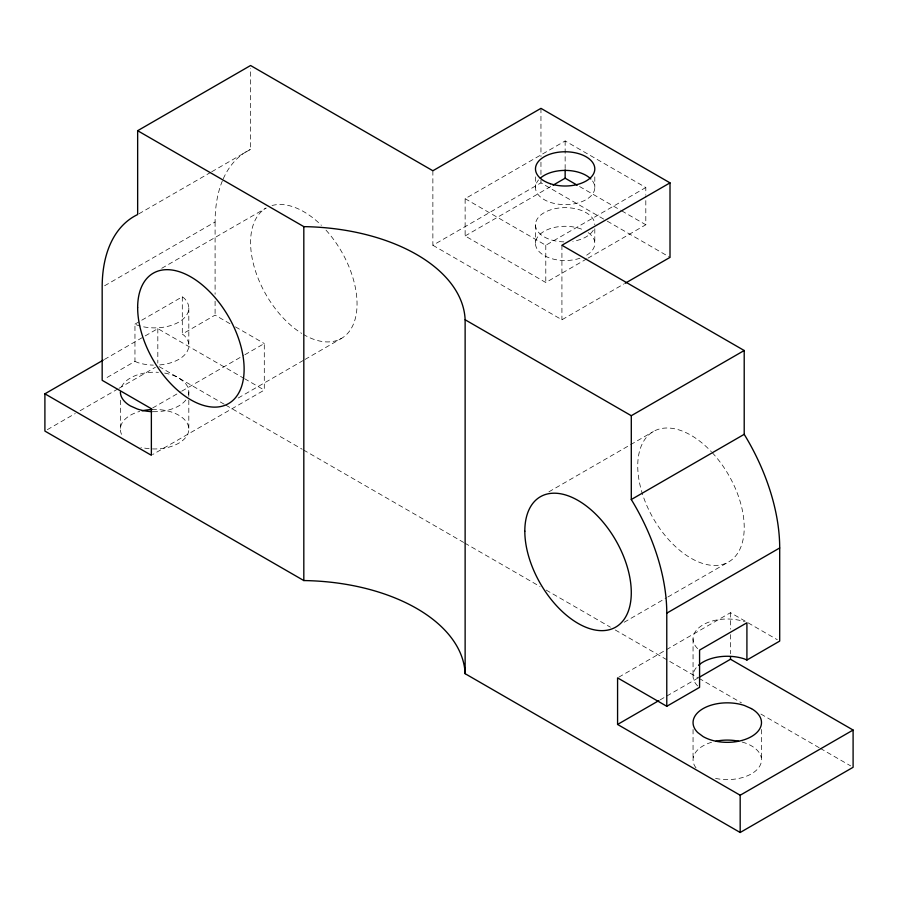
<?xml version="1.0" encoding="UTF-8"?>
<svg xmlns="http://www.w3.org/2000/svg" width="898" height="898" viewBox="0 0 898 898"><rect width="100%" height="100%" fill="white"/><g stroke="black" fill="none" stroke-linecap="round" stroke-linejoin="round"><path stroke-width="0.67" stroke-dasharray="4.49 3.37" d="M138.876 213.825L210.514 172.472M211.726 171.765L250.576 149.337L250.576 68.304M104.595 285.777L215.093 221.986A154.714 89.329 60 0 1 222.771 179.926M161.752 268.3L266.167 208.01A75.286 43.463 60 0 0 254.235 266.964A75.286 43.463 60 0 0 301.683 333.394M134.958 324.122L182.294 296.8L184.236 298.259A34.225 19.756 0 0 1 178.792 322.101A34.225 19.756 0 0 1 137.484 325.244L134.958 324.122L134.958 361.378L104.595 378.911M104.392 359.469L157.823 328.623L243.347 378.002M159.698 364.925A34.225 19.756 0 0 0 184.236 335.504L182.294 334.056L215.093 315.119L230.685 324.122M47.325 429.671L75.252 413.551M80.113 410.745L117.75 389.014M118.963 388.306L155.399 367.282M586.764 258.86L545.793 282.522L465.13 235.95L465.13 198.694L565.145 140.952L645.808 187.514L645.808 194.417M432.87 170.755L432.87 245.266L540.955 182.866L606.083 220.47M152.581 408.018L180.509 391.898M181.722 391.191L243.65 355.44M244.862 354.744L264.293 343.53L264.293 390.091L152.581 454.59M465.13 235.95L550.687 186.559M238.251 397.994L303.816 360.132M305.028 359.436L341.453 338.4M465.13 198.694L545.793 245.266L645.808 187.514M587.966 258.164L645.808 224.769L645.808 195.798M432.87 245.266L561.924 319.778L623.852 284.015M548.914 491.823L653.329 431.534M624.2 622.224L666.698 597.686M667.91 596.979L728.615 561.935M618.789 677.182L730.501 612.683L777.298 639.713M660.075 699.912L697.712 678.181M134.958 361.378L137.484 362.5A34.225 19.756 0 0 0 153.322 365.127M579.592 186.548L620.529 210.177M621.73 210.873L645.808 224.769M607.284 221.166L670.009 257.367M235.489 326.894L264.293 343.53M244.559 378.698L264.293 390.091M159.036 366.575L224.556 404.414M225.768 405.11L302.222 449.247M303.434 449.943L463.604 542.414M464.816 543.122L540.046 586.551M546.107 590.053L610.415 627.186M615.276 629.981L697.78 677.62M699.003 678.327L741.467 702.842M760.887 714.056L819.122 747.675M820.334 748.382L850.675 765.893M761.493 729.49L761.493 759.843M730.501 612.683L730.501 629.128M730.501 634.605L730.501 653.778M693.054 638.77L693.054 676.014M693.054 729.49L693.054 759.843M594.802 176.872L594.802 187.514M594.802 228.766L594.802 243.403M565.145 140.952L565.145 168.543M561.924 245.266L561.924 319.778M545.793 245.266L545.793 282.522M540.955 108.355L540.955 156.645M540.955 162.168L540.955 174.582M540.955 180.105L540.955 182.866M535.489 176.872L535.489 187.514M535.489 224.769L535.489 243.403M215.093 221.986L215.093 294.263M215.093 301.223L215.093 315.119M188.816 308.137L188.816 345.393M188.816 391.955L188.816 398.858M188.816 400.239L188.816 429.21M182.294 296.8L182.294 334.056M157.823 328.623L157.823 363.118M120.377 400.239L120.377 429.21M712.271 452.682A75.286 43.463 60 0 1 722.856 564.371A75.286 43.463 60 0 1 638.152 473.875A75.286 43.463 60 0 1 711.351 451.705M223.276 178.747A154.714 89.329 60 0 1 250.576 149.337M742.13 742.04A34.225 19.756 0 0 1 758.642 767.745A34.225 19.756 0 0 1 714.774 778.24M696.017 767.88A34.225 19.756 0 0 1 712.417 742.04M152.043 409.51A34.225 19.756 0 0 1 188.333 432.522A34.225 19.756 0 0 1 140.907 447.316M121.544 434.329A34.225 19.756 0 0 1 139.74 411.407M185.852 399.992A34.225 19.756 0 0 1 152.043 411.654M121.544 386.847A34.225 19.756 0 0 1 158.418 372.322M164.671 373.074A34.225 19.756 0 0 1 178.792 377.991L184.236 382.077A34.225 19.756 0 0 1 188.153 395.816M326.019 230.157A75.286 43.463 60 0 1 355.821 316.354A75.286 43.463 60 0 1 303.816 334.673M272.027 205.541A75.286 43.463 60 0 1 321.383 225.319M593.23 230.27A29.656 17.118 0 0 1 572.823 241.315M563.865 241.876A29.656 17.118 0 0 1 535.5 224.276A29.656 17.118 0 0 1 565.572 207.651A29.656 17.118 0 0 1 594.802 224.769M588.19 232.627A29.656 17.118 0 0 1 586.125 255.503M579.973 258.231A29.656 17.118 0 0 1 541.46 253.707A29.656 17.118 0 0 1 544.547 231.078A29.656 17.118 0 0 1 583.812 230.101M592.545 180.969A29.656 17.118 0 0 1 564.169 204.632A29.656 17.118 0 0 1 538.553 179.937M697.634 685.904A34.225 19.756 0 0 1 696.781 667.046M697.634 648.648A34.225 19.756 0 0 1 703.078 624.795A34.225 19.756 0 0 1 744.386 621.652"/><path stroke-width="1.35" d="M698.925 677.485L730.501 659.255L853.1 730.04L853.1 767.296L740.177 832.491L465.13 673.691A165.4 95.491 0 0 0 303.816 580.557L44.9 431.074L44.9 393.818L151.369 455.286L151.369 408.725L102.17 380.314L102.17 287.18A154.714 89.329 60 0 1 137.652 214.532L137.652 130.704L250.576 65.509L432.87 170.755L540.955 108.355L670.009 182.866L670.009 257.367L625.075 283.319M44.9 393.818L103.18 360.165M553.101 185.168L565.145 178.208L577.19 185.156M670.009 182.866L561.924 245.266L744.206 350.512L744.206 434.329A154.714 89.329 60 0 1 779.7 547.96L779.7 641.093L746.912 660.03L744.386 658.908A34.225 19.756 0 0 0 698.565 665.261M137.652 130.704L303.816 226.633A165.4 95.491 0 0 1 465.13 319.767L631.294 415.707L744.206 350.512M746.912 660.03L746.912 622.774L699.576 650.096L699.576 687.352L666.776 706.288L666.776 613.154A154.714 89.329 60 0 0 631.294 499.524L744.206 434.329M666.776 613.154L779.7 547.96M666.776 706.288L617.577 677.878L617.577 724.45L658.863 700.62M617.577 724.45L740.177 795.235L853.1 730.04M740.177 795.235L740.177 832.491M730.501 656.517L730.501 659.255M631.294 415.707L631.294 499.524M565.145 169.924L565.145 178.208M465.13 319.767L465.13 673.691M303.816 226.633L303.816 580.557M715.975 741.198A34.225 19.756 0 0 1 738.571 741.198M142.097 410.824A34.225 19.756 0 0 1 152.043 409.51M152.043 411.654A34.225 19.756 0 0 1 137.484 409.061L130.401 405.93A34.225 19.756 0 0 1 120.377 391.955M540.27 178.197A29.656 17.118 0 0 1 590.828 178.96M751.469 708.623L744.386 705.48A34.225 19.756 0 0 0 703.078 708.623A34.225 19.756 0 0 0 697.634 732.465L703.078 736.562A34.225 19.756 0 0 0 751.469 736.562A34.225 19.756 0 0 0 751.469 708.623M137.652 307.666A75.286 43.463 60 0 0 217.507 407.007A75.286 43.463 60 0 0 217.507 300.538A75.286 43.463 60 0 0 137.652 307.666M524.814 531.189A75.286 43.463 60 0 0 604.668 630.531A75.286 43.463 60 0 0 604.668 524.062A75.286 43.463 60 0 0 524.814 531.189M550.317 183.72A29.656 17.118 0 0 0 594.802 168.891A29.656 17.118 0 0 0 550.317 154.063A29.656 17.118 0 0 0 550.317 183.72"/></g></svg>
